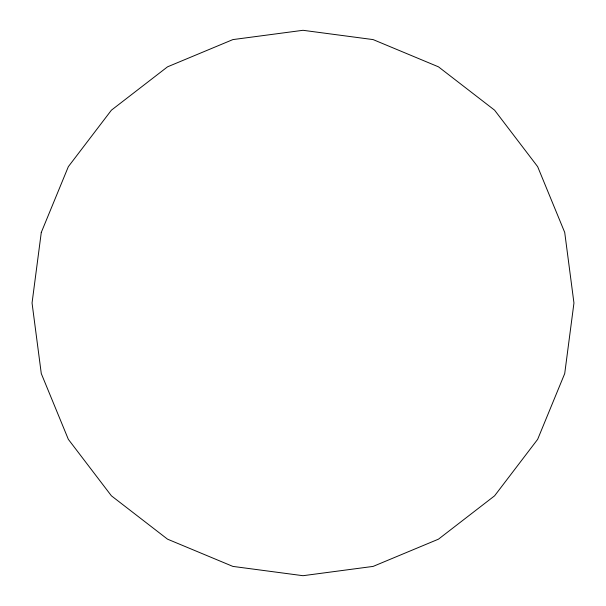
<?xml version="1.0" encoding="UTF-8"?>
<svg xmlns="http://www.w3.org/2000/svg" width="606" height="606" viewBox="0 0 606 606"><rect width="100%" height="100%" fill="white"/><g stroke="black" fill="none" stroke-linecap="round" stroke-linejoin="round"><path stroke-width="0.91" d="M41.284 232.424L32.05 303L41.284 373.576L68.349 439.35L111.413 495.829L167.529 539.166L232.871 566.405L303 575.7L373.129 566.405L438.471 539.166L494.587 495.829L537.651 439.35L564.716 373.576L573.95 303L564.716 232.424L537.651 166.65L494.587 110.171L438.471 66.834L373.129 39.595L303 30.3L232.871 39.595L167.529 66.834L111.413 110.171L68.349 166.65L41.284 232.424"/></g></svg>
